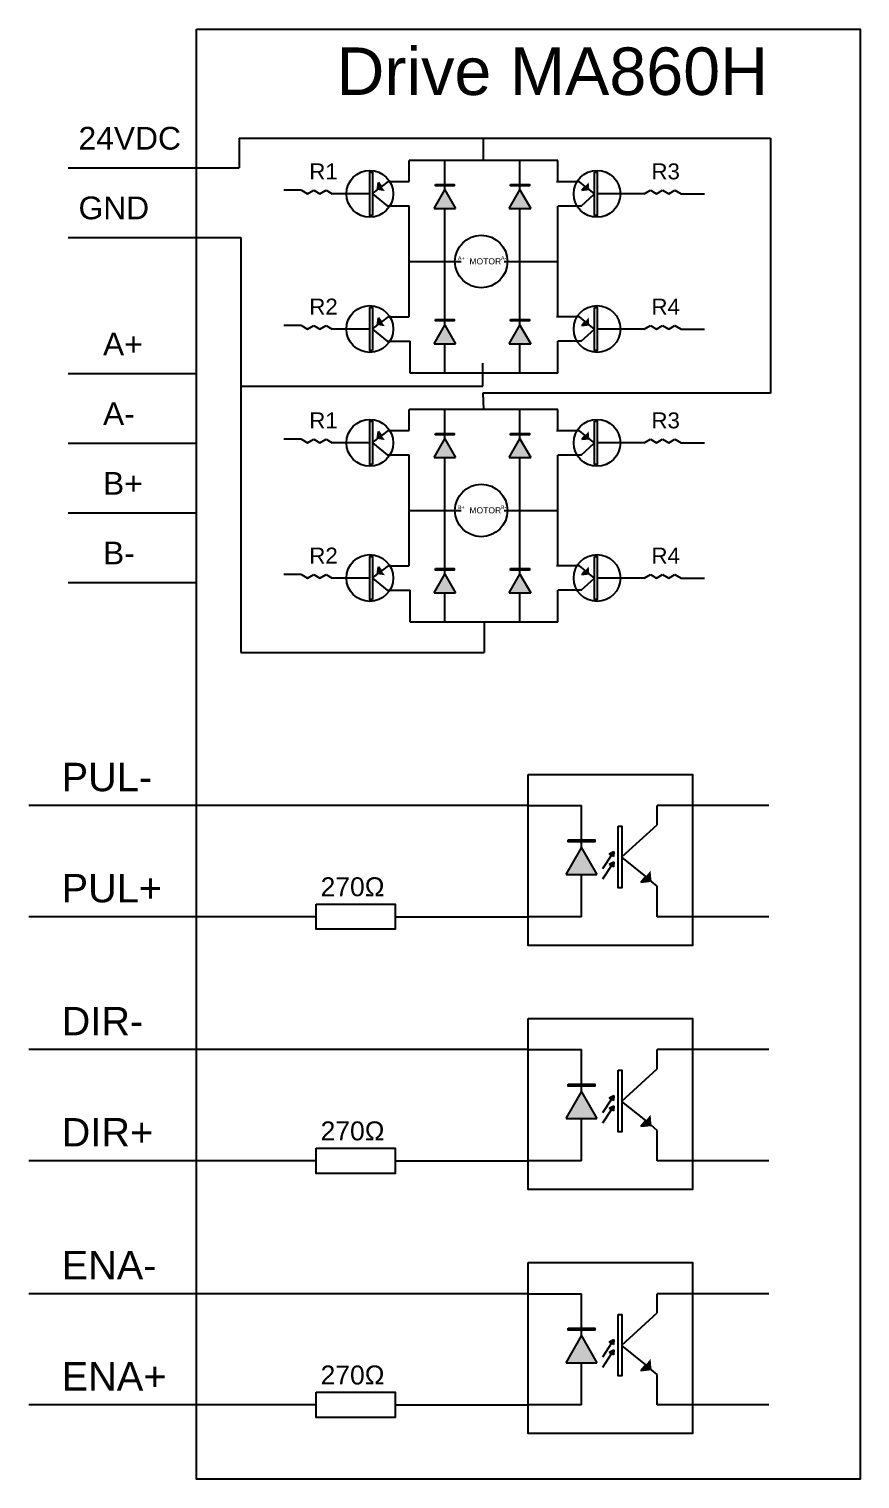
# Model space of a CAD drawing. Header units: millimetres. Extents: x 1 to 623, y -49 to 60.
# Drawn here: x 158.35 to 163.51, y -48.5 to -39.51 of the extents above; entities that cross this region are included whole.
import ezdxf

# ---------------------------------------------------------------- set-up
doc = ezdxf.new("R2010")
doc.units = ezdxf.units.MM
doc.header["$LTSCALE"] = 0.1
doc.styles.get("Standard").update_dxf_attribs({"font": 'arial.ttf'})

msp = doc.modelspace()

# ---------------------------------------------------------------- hatches: boundary and pattern name
h = msp.add_hatch(color=256)
h.dxf.hatch_style = 1
h.paths.add_polyline_path([(160.5214, -40.4595), (160.5158, -40.5054), (160.5614, -40.5124), (160.5414, -40.4859)])
h = msp.add_hatch(color=256)
h.dxf.hatch_style = 1
h.paths.add_polyline_path([(161.784, -40.5091), (161.8298, -40.5036), (161.8258, -40.4576), (161.8049, -40.4834)])
h = msp.add_hatch(color=256)
h.dxf.hatch_style = 1
h.paths.add_polyline_path([(160.8666, -40.6211), (160.9336, -40.6211), (161.0006, -40.6211), (160.9336, -40.5047)])
h = msp.add_hatch(color=256)
h.dxf.hatch_style = 1
h.paths.add_polyline_path([(161.3326, -40.6211), (161.3996, -40.6211), (161.4666, -40.6211), (161.3996, -40.5047)])
h = msp.add_hatch(color=256)
h.dxf.hatch_style = 1
h.paths.add_polyline_path([(160.5214, -41.2984), (160.5158, -41.3442), (160.5614, -41.3512), (160.5414, -41.3248)])
h = msp.add_hatch(color=256)
h.dxf.hatch_style = 1
h.paths.add_polyline_path([(160.8666, -41.4599), (160.9336, -41.4599), (161.0006, -41.4599), (160.9336, -41.3436)])
h = msp.add_hatch(color=256)
h.dxf.hatch_style = 1
h.paths.add_polyline_path([(161.3326, -41.4599), (161.3996, -41.4599), (161.4666, -41.4599), (161.3996, -41.3436)])
h = msp.add_hatch(color=256)
h.dxf.hatch_style = 1
h.paths.add_polyline_path([(161.784, -41.3479), (161.8298, -41.3425), (161.8258, -41.2965), (161.8049, -41.3222)])
h = msp.add_hatch(color=256)
h.dxf.hatch_style = 1
h.paths.add_polyline_path([(160.5214, -42.0045), (160.5158, -42.0503), (160.5614, -42.0573), (160.5414, -42.0309)])
h = msp.add_hatch(color=256)
h.dxf.hatch_style = 1
h.paths.add_polyline_path([(161.784, -42.054), (161.8298, -42.0486), (161.8258, -42.0026), (161.8049, -42.0283)])
h = msp.add_hatch(color=256)
h.dxf.hatch_style = 1
h.paths.add_polyline_path([(160.8666, -42.166), (160.9336, -42.166), (161.0006, -42.166), (160.9336, -42.0497)])
h = msp.add_hatch(color=256)
h.dxf.hatch_style = 1
h.paths.add_polyline_path([(161.3326, -42.166), (161.3996, -42.166), (161.4666, -42.166), (161.3996, -42.0497)])
h = msp.add_hatch(color=256)
h.dxf.hatch_style = 1
h.paths.add_polyline_path([(160.5214, -42.8434), (160.5158, -42.8892), (160.5614, -42.8962), (160.5414, -42.8698)])
h = msp.add_hatch(color=256)
h.dxf.hatch_style = 1
h.paths.add_polyline_path([(160.8666, -43.0049), (160.9336, -43.0049), (161.0006, -43.0049), (160.9336, -42.8886)])
h = msp.add_hatch(color=256)
h.dxf.hatch_style = 1
h.paths.add_polyline_path([(161.3326, -43.0049), (161.3996, -43.0049), (161.4666, -43.0049), (161.3996, -42.8886)])
h = msp.add_hatch(color=256)
h.dxf.hatch_style = 1
h.paths.add_polyline_path([(161.784, -42.8929), (161.8298, -42.8874), (161.8258, -42.8415), (161.8049, -42.8672)])
h = msp.add_hatch(color=256)
h.dxf.hatch_style = 1
h.paths.add_polyline_path([(161.6855, -44.7528), (161.7813, -44.7528), (161.8771, -44.7528), (161.7813, -44.5865)])
h = msp.add_hatch(color=256)
h.dxf.hatch_style = 1
h.paths.add_polyline_path([(161.9537, -44.6238), (161.9666, -44.632), (161.9795, -44.6403), (161.981, -44.6096)])
h = msp.add_hatch(color=256)
h.dxf.hatch_style = 1
h.paths.add_polyline_path([(161.9537, -44.6877), (161.9666, -44.696), (161.9795, -44.7042), (161.981, -44.6735)])
h = msp.add_hatch(color=256)
h.dxf.hatch_style = 1
h.paths.add_polyline_path([(162.1503, -44.8023), (162.2158, -44.7945), (162.21, -44.7287), (162.1801, -44.7655)])
h = msp.add_hatch(color=256)
h.dxf.hatch_style = 1
h.paths.add_polyline_path([(161.6855, -46.2674), (161.7813, -46.2674), (161.8771, -46.2674), (161.7813, -46.1011)])
h = msp.add_hatch(color=256)
h.dxf.hatch_style = 1
h.paths.add_polyline_path([(161.9537, -46.1384), (161.9666, -46.1466), (161.9795, -46.1549), (161.981, -46.1242)])
h = msp.add_hatch(color=256)
h.dxf.hatch_style = 1
h.paths.add_polyline_path([(161.9537, -46.2023), (161.9666, -46.2106), (161.9795, -46.2188), (161.981, -46.1882)])
h = msp.add_hatch(color=256)
h.dxf.hatch_style = 1
h.paths.add_polyline_path([(162.1503, -46.3169), (162.2158, -46.3091), (162.21, -46.2434), (162.1801, -46.2801)])
h = msp.add_hatch(color=256)
h.dxf.hatch_style = 1
h.paths.add_polyline_path([(161.6855, -47.782), (161.7813, -47.782), (161.8771, -47.782), (161.7813, -47.6158)])
h = msp.add_hatch(color=256)
h.dxf.hatch_style = 1
h.paths.add_polyline_path([(161.9537, -47.653), (161.9666, -47.6613), (161.9795, -47.6695), (161.981, -47.6389)])
h = msp.add_hatch(color=256)
h.dxf.hatch_style = 1
h.paths.add_polyline_path([(161.9537, -47.7169), (161.9666, -47.7252), (161.9795, -47.7335), (161.981, -47.7028)])
h = msp.add_hatch(color=256)
h.dxf.hatch_style = 1
h.paths.add_polyline_path([(162.1503, -47.8315), (162.2158, -47.8237), (162.21, -47.758), (162.1801, -47.7948)])

# ---------------------------------------------------------------- linework, layer by layer
for p, q in [((159.6569, -40.1834), (159.6569, -40.3682)), ((159.6569, -40.1834), (161.1728, -40.1834)), ((161.1728, -40.3217), (161.1728, -40.1834)), ((161.1728, -40.1834), (162.9538, -40.1834)), ((162.9538, -40.1834), (162.9538, -41.7663)), ((158.5955, -40.3682), (159.6569, -40.3682)), ((161.6346, -40.3217), (160.7111, -40.3217)), ((160.7111, -40.4538), (160.7111, -40.3217)), ((160.9336, -40.5047), (160.9336, -40.3217)), ((161.3996, -40.5047), (161.3996, -40.3217)), ((161.6346, -40.4544), (161.6346, -40.3217)), ((160.5158, -40.5054), (160.5214, -40.4595)), ((160.5414, -40.4859), (160.5214, -40.4595)), ((160.5414, -40.4859), (160.5839, -40.4538)), ((160.5839, -40.4538), (160.7111, -40.4538)), ((161.7692, -40.4544), (161.6263, -40.4544)), ((161.8049, -40.4834), (161.7692, -40.4544)), ((161.8049, -40.4834), (161.784, -40.5091)), ((160.0442, -40.5076), (159.9349, -40.5076)), ((160.0442, -40.5076), (160.0822, -40.5296)), ((160.0822, -40.5296), (160.1202, -40.5076)), ((160.1202, -40.5076), (160.1583, -40.5296)), ((160.1583, -40.5296), (160.1963, -40.5076)), ((160.1963, -40.5076), (160.2343, -40.5296)), ((160.4678, -40.5296), (160.2343, -40.5296)), ((160.483, -40.5302), (160.5158, -40.5054)), ((160.4839, -40.5296), (160.5765, -40.6048)), ((160.8666, -40.6211), (160.9336, -40.5047)), ((160.9336, -40.5047), (161.0006, -40.6211)), ((161.3326, -40.6211), (161.3996, -40.5047)), ((161.3996, -40.5047), (161.4666, -40.6211)), ((161.7785, -40.6054), (161.8618, -40.5296)), ((161.8298, -40.5036), (161.784, -40.5091)), ((161.8618, -40.5296), (161.8298, -40.5036)), ((162.1708, -40.5296), (161.8779, -40.5296)), ((162.1708, -40.5296), (162.2088, -40.5076)), ((162.2088, -40.5076), (162.2469, -40.5296)), ((162.2469, -40.5296), (162.2849, -40.5076)), ((162.2849, -40.5076), (162.3229, -40.5296)), ((162.3229, -40.5296), (162.3609, -40.5076)), ((162.3609, -40.5076), (162.3989, -40.5296)), ((162.3989, -40.5296), (162.5442, -40.5296)), ((160.5765, -40.6048), (160.7111, -40.6048)), ((160.7111, -41.2926), (160.7111, -40.6048)), ((160.8666, -40.6211), (160.9336, -40.6211)), ((160.9336, -40.6211), (161.0006, -40.6211)), ((160.9336, -41.3102), (160.9336, -40.6211)), ((161.3326, -40.6211), (161.3996, -40.6211)), ((161.3996, -40.6211), (161.4666, -40.6211)), ((161.3996, -41.3102), (161.3996, -40.6211)), ((161.7785, -40.6054), (161.6346, -40.6054)), ((161.6346, -41.2932), (161.6346, -40.6054)), ((158.5955, -40.8003), (159.3933, -40.8003)), ((159.3933, -40.8003), (159.6668, -40.8003)), ((159.6668, -40.8003), (159.6668, -41.7231)), ((160.7111, -40.9487), (161.0342, -40.9487)), ((161.3015, -40.9493), (161.6346, -40.9493)), ((160.9336, -41.3436), (160.9336, -41.1606)), ((161.3996, -41.3436), (161.3996, -41.1606)), ((160.5414, -41.3248), (160.5839, -41.2926)), ((160.5839, -41.2926), (160.7111, -41.2926)), ((161.7692, -41.2932), (161.6263, -41.2932)), ((161.8049, -41.3222), (161.7692, -41.2932)), ((160.0442, -41.3465), (159.9349, -41.3465)), ((160.0442, -41.3465), (160.0822, -41.3684)), ((160.0822, -41.3684), (160.1202, -41.3465)), ((160.1202, -41.3465), (160.1583, -41.3684)), ((160.1583, -41.3684), (160.1963, -41.3465)), ((160.1963, -41.3465), (160.2343, -41.3684)), ((160.4678, -41.3684), (160.2343, -41.3684)), ((160.483, -41.3691), (160.5158, -41.3442)), ((160.4839, -41.3684), (160.5765, -41.4436)), ((160.5158, -41.3442), (160.5214, -41.2984)), ((160.5414, -41.3248), (160.5214, -41.2984)), ((160.8666, -41.4599), (160.9336, -41.3436)), ((160.9336, -41.3436), (161.0006, -41.4599)), ((161.3326, -41.4599), (161.3996, -41.3436)), ((161.3996, -41.3436), (161.4666, -41.4599)), ((161.7785, -41.4442), (161.8618, -41.3684)), ((161.8049, -41.3222), (161.784, -41.3479)), ((161.8298, -41.3425), (161.784, -41.3479)), ((161.8618, -41.3684), (161.8298, -41.3425)), ((162.1708, -41.3684), (161.8779, -41.3684)), ((162.1708, -41.3684), (162.2088, -41.3465)), ((162.2088, -41.3465), (162.2469, -41.3684)), ((162.2469, -41.3684), (162.2849, -41.3465)), ((162.2849, -41.3465), (162.3229, -41.3684)), ((162.3229, -41.3684), (162.3609, -41.3465)), ((162.3609, -41.3465), (162.3989, -41.3684)), ((162.3989, -41.3684), (162.5442, -41.3684)), ((160.5765, -41.4436), (160.7193, -41.4436)), ((160.7193, -41.6429), (160.7193, -41.4436)), ((160.8666, -41.4599), (160.9336, -41.4599)), ((160.9336, -41.4599), (161.0006, -41.4599)), ((160.9336, -41.6429), (160.9336, -41.4599)), ((161.3326, -41.4599), (161.3996, -41.4599)), ((161.3996, -41.4599), (161.4666, -41.4599)), ((161.3996, -41.6429), (161.3996, -41.4599)), ((161.7785, -41.4442), (161.6346, -41.4442)), ((161.6346, -41.6429), (161.6346, -41.4442)), ((158.5955, -41.6452), (159.3933, -41.6452)), ((161.6346, -41.6429), (160.7193, -41.6429)), ((161.17, -41.7231), (161.17, -41.5802)), ((159.6668, -41.7231), (161.17, -41.7231)), ((159.6668, -41.7231), (159.6668, -43.3752)), ((162.9538, -41.7663), (161.17, -41.7663)), ((161.17, -41.7663), (161.1728, -41.8667)), ((162.9538, -41.7663), (162.9538, -41.7663)), ((161.6346, -41.8667), (160.7111, -41.8667)), ((160.7111, -41.9987), (160.7111, -41.8667)), ((160.9336, -42.0497), (160.9336, -41.8667)), ((161.3996, -42.0497), (161.3996, -41.8667)), ((161.6346, -41.9993), (161.6346, -41.8667)), ((160.5158, -42.0503), (160.5214, -42.0045)), ((160.5414, -42.0309), (160.5214, -42.0045)), ((160.5414, -42.0309), (160.5839, -41.9987)), ((160.5839, -41.9987), (160.7111, -41.9987)), ((161.7692, -41.9993), (161.6263, -41.9993)), ((161.8049, -42.0283), (161.7692, -41.9993)), ((158.5955, -42.0773), (159.3933, -42.0773)), ((160.0442, -42.0526), (159.9349, -42.0526)), ((160.0442, -42.0526), (160.0822, -42.0745)), ((160.0442, -42.0526), (160.0822, -42.0745)), ((160.0822, -42.0745), (160.1202, -42.0526)), ((160.0822, -42.0745), (160.1202, -42.0526)), ((160.1202, -42.0526), (160.1583, -42.0745)), ((160.1202, -42.0526), (160.1583, -42.0745)), ((160.1583, -42.0745), (160.1963, -42.0526)), ((160.1583, -42.0745), (160.1963, -42.0526)), ((160.1963, -42.0526), (160.2343, -42.0745)), ((160.1963, -42.0526), (160.2343, -42.0745)), ((160.4678, -42.0745), (160.2343, -42.0745)), ((160.483, -42.0752), (160.5158, -42.0503)), ((160.4839, -42.0745), (160.5765, -42.1497)), ((160.8666, -42.166), (160.9336, -42.0497)), ((160.9336, -42.0497), (161.0006, -42.166)), ((161.3326, -42.166), (161.3996, -42.0497)), ((161.3996, -42.0497), (161.4666, -42.166)), ((161.7785, -42.1503), (161.8618, -42.0745)), ((161.8049, -42.0283), (161.784, -42.054)), ((161.8298, -42.0486), (161.784, -42.054)), ((161.8618, -42.0745), (161.8298, -42.0486)), ((162.1708, -42.0745), (161.8779, -42.0745)), ((162.1708, -42.0745), (161.8779, -42.0745)), ((162.1708, -42.0745), (162.2088, -42.0526)), ((162.1708, -42.0745), (162.2088, -42.0526)), ((162.2088, -42.0526), (162.2469, -42.0745)), ((162.2088, -42.0526), (162.2469, -42.0745)), ((162.2469, -42.0745), (162.2849, -42.0526)), ((162.2469, -42.0745), (162.2849, -42.0526)), ((162.2849, -42.0526), (162.3229, -42.0745)), ((162.2849, -42.0526), (162.3229, -42.0745)), ((162.3229, -42.0745), (162.3609, -42.0526)), ((162.3229, -42.0745), (162.3609, -42.0526)), ((162.3609, -42.0526), (162.3989, -42.0745)), ((162.3609, -42.0526), (162.3989, -42.0745)), ((162.3989, -42.0745), (162.5442, -42.0745)), ((160.5765, -42.1497), (160.7111, -42.1497)), ((160.7111, -42.8376), (160.7111, -42.1497)), ((160.8666, -42.166), (160.9336, -42.166)), ((160.9336, -42.166), (161.0006, -42.166)), ((160.9336, -42.8551), (160.9336, -42.166)), ((161.3326, -42.166), (161.3996, -42.166)), ((161.3996, -42.166), (161.4666, -42.166)), ((161.3996, -42.8551), (161.3996, -42.166)), ((161.7785, -42.1503), (161.6346, -42.1503)), ((161.6346, -42.8382), (161.6346, -42.1503)), ((158.5955, -42.5095), (159.3933, -42.5095)), ((160.7111, -42.4937), (161.0342, -42.4937)), ((161.3015, -42.4942), (161.6346, -42.4942)), ((160.9336, -42.8886), (160.9336, -42.7056)), ((161.3996, -42.8886), (161.3996, -42.7056)), ((160.0442, -42.8914), (159.9349, -42.8914)), ((160.0442, -42.8914), (160.0822, -42.9134)), ((160.0442, -42.8914), (160.0822, -42.9134)), ((160.0822, -42.9134), (160.1202, -42.8914)), ((160.0822, -42.9134), (160.1202, -42.8914)), ((160.1202, -42.8914), (160.1583, -42.9134)), ((160.1202, -42.8914), (160.1583, -42.9134)), ((160.1583, -42.9134), (160.1963, -42.8914)), ((160.1583, -42.9134), (160.1963, -42.8914)), ((160.1963, -42.8914), (160.2343, -42.9134)), ((160.1963, -42.8914), (160.2343, -42.9134)), ((160.4678, -42.9134), (160.2343, -42.9134)), ((160.483, -42.914), (160.5158, -42.8892)), ((160.4839, -42.9134), (160.5765, -42.9886)), ((160.5158, -42.8892), (160.5214, -42.8434)), ((160.5414, -42.8698), (160.5214, -42.8434)), ((160.5414, -42.8698), (160.5839, -42.8376)), ((160.5839, -42.8376), (160.7111, -42.8376)), ((160.8666, -43.0049), (160.9336, -42.8886)), ((160.9336, -42.8886), (161.0006, -43.0049)), ((161.3326, -43.0049), (161.3996, -42.8886)), ((161.3996, -42.8886), (161.4666, -43.0049)), ((161.7692, -42.8382), (161.6263, -42.8382)), ((161.8049, -42.8672), (161.7692, -42.8382)), ((161.7785, -42.9892), (161.8618, -42.9134)), ((161.8049, -42.8672), (161.784, -42.8929)), ((161.8298, -42.8874), (161.784, -42.8929)), ((161.8618, -42.9134), (161.8298, -42.8874)), ((162.1708, -42.9134), (161.8779, -42.9134)), ((162.1708, -42.9134), (161.8779, -42.9134)), ((162.1708, -42.9134), (162.2088, -42.8914)), ((162.1708, -42.9134), (162.2088, -42.8914)), ((162.2088, -42.8914), (162.2469, -42.9134)), ((162.2088, -42.8914), (162.2469, -42.9134)), ((162.2469, -42.9134), (162.2849, -42.8914)), ((162.2469, -42.9134), (162.2849, -42.8914)), ((162.2849, -42.8914), (162.3229, -42.9134)), ((162.2849, -42.8914), (162.3229, -42.9134)), ((162.3229, -42.9134), (162.3609, -42.8914)), ((162.3229, -42.9134), (162.3609, -42.8914)), ((162.3609, -42.8914), (162.3989, -42.9134)), ((162.3609, -42.8914), (162.3989, -42.9134)), ((162.3989, -42.9134), (162.5442, -42.9134)), ((158.5955, -42.9416), (159.3933, -42.9416)), ((160.5765, -42.9886), (160.7193, -42.9886)), ((160.7193, -43.1879), (160.7193, -42.9886)), ((161.7785, -42.9892), (161.6346, -42.9892)), ((161.6346, -43.1879), (161.6346, -42.9892)), ((160.8666, -43.0049), (160.9336, -43.0049)), ((160.9336, -43.0049), (161.0006, -43.0049)), ((160.9336, -43.1879), (160.9336, -43.0049)), ((161.3326, -43.0049), (161.3996, -43.0049)), ((161.3996, -43.0049), (161.4666, -43.0049)), ((161.3996, -43.1879), (161.3996, -43.0049)), ((161.6346, -43.1879), (160.7193, -43.1879)), ((161.177, -43.1879), (161.177, -43.3752)), ((159.6668, -43.3752), (161.177, -43.3752)), ((161.4502, -44.3249), (158.3533, -44.3249)), ((161.4502, -44.3249), (161.7813, -44.3249)), ((161.7813, -44.5865), (161.7813, -44.3249)), ((162.9429, -44.3249), (162.2519, -44.3249)), ((162.2519, -44.4442), (162.2519, -44.3249)), ((162.0325, -44.6437), (162.2519, -44.4442)), ((161.6855, -44.7528), (161.7813, -44.5865)), ((161.7813, -44.5865), (161.8771, -44.7528)), ((161.9537, -44.6238), (161.981, -44.6096)), ((161.981, -44.6096), (161.9795, -44.6403)), ((161.9666, -44.632), (161.9117, -44.7178)), ((161.9666, -44.696), (161.9117, -44.7817)), ((161.9537, -44.6238), (161.9666, -44.632)), ((161.9537, -44.6877), (161.981, -44.6735)), ((161.9537, -44.6877), (161.9666, -44.696)), ((161.9666, -44.632), (161.9795, -44.6403)), ((161.9666, -44.696), (161.9795, -44.7042)), ((161.981, -44.6735), (161.9795, -44.7042)), ((162.1801, -44.7655), (162.0325, -44.6457)), ((161.6855, -44.7528), (161.7813, -44.7528)), ((161.7813, -44.7528), (161.8771, -44.7528)), ((161.7813, -45.0144), (161.7813, -44.7528)), ((162.1801, -44.7655), (162.1503, -44.8023)), ((162.2158, -44.7945), (162.1503, -44.8023)), ((162.2519, -44.8257), (162.2158, -44.7964)), ((162.2519, -45.0144), (162.2519, -44.8257)), ((160.1344, -45.0144), (158.3533, -45.0144)), ((160.6258, -45.0144), (161.4502, -45.0144)), ((161.7813, -45.0144), (161.4502, -45.0144)), ((162.9429, -45.0144), (162.2519, -45.0144)), ((161.4502, -45.8395), (158.3533, -45.8395)), ((161.4502, -45.8395), (161.7813, -45.8395)), ((161.7813, -46.1011), (161.7813, -45.8395)), ((162.9429, -45.8395), (162.2519, -45.8395)), ((162.2519, -45.9588), (162.2519, -45.8395)), ((162.0325, -46.1583), (162.2519, -45.9588)), ((161.6855, -46.2674), (161.7813, -46.1011)), ((161.7813, -46.1011), (161.8771, -46.2674)), ((161.9666, -46.1466), (161.9117, -46.2324)), ((161.9537, -46.1384), (161.981, -46.1242)), ((161.9537, -46.1384), (161.9666, -46.1466)), ((161.9666, -46.1466), (161.9795, -46.1549)), ((161.981, -46.1242), (161.9795, -46.1549)), ((161.9666, -46.2106), (161.9117, -46.2964)), ((161.9537, -46.2023), (161.981, -46.1882)), ((161.9537, -46.2023), (161.9666, -46.2106)), ((161.9666, -46.2106), (161.9795, -46.2188)), ((161.981, -46.1882), (161.9795, -46.2188)), ((162.1801, -46.2801), (162.0325, -46.1603)), ((161.6855, -46.2674), (161.7813, -46.2674)), ((161.7813, -46.2674), (161.8771, -46.2674)), ((161.7813, -46.529), (161.7813, -46.2674)), ((162.1801, -46.2801), (162.1503, -46.3169)), ((162.2158, -46.3091), (162.1503, -46.3169)), ((162.2519, -46.3403), (162.2158, -46.311)), ((162.2519, -46.529), (162.2519, -46.3403)), ((160.1344, -46.529), (158.3533, -46.529)), ((160.6258, -46.529), (161.4502, -46.529)), ((161.7813, -46.529), (161.4502, -46.529)), ((162.9429, -46.529), (162.2519, -46.529)), ((161.4502, -47.3542), (158.3533, -47.3542)), ((161.4502, -47.3542), (161.7813, -47.3542)), ((161.7813, -47.6158), (161.7813, -47.3542)), ((162.9429, -47.3542), (162.2519, -47.3542)), ((162.2519, -47.4734), (162.2519, -47.3542)), ((162.0325, -47.673), (162.2519, -47.4734)), ((161.6855, -47.782), (161.7813, -47.6158)), ((161.7813, -47.6158), (161.8771, -47.782)), ((161.9666, -47.6613), (161.9117, -47.7471)), ((161.9537, -47.653), (161.981, -47.6389)), ((161.9537, -47.653), (161.9666, -47.6613)), ((161.9666, -47.6613), (161.9795, -47.6695)), ((161.981, -47.6389), (161.9795, -47.6695)), ((162.1801, -47.7948), (162.0325, -47.6749)), ((161.9666, -47.7252), (161.9117, -47.811)), ((161.9537, -47.7169), (161.981, -47.7028)), ((161.9537, -47.7169), (161.9666, -47.7252)), ((161.9666, -47.7252), (161.9795, -47.7335)), ((161.981, -47.7028), (161.9795, -47.7335)), ((161.6855, -47.782), (161.7813, -47.782)), ((161.7813, -47.782), (161.8771, -47.782)), ((161.7813, -48.0436), (161.7813, -47.782)), ((162.1801, -47.7948), (162.1503, -47.8315)), ((162.2158, -47.8237), (162.1503, -47.8315)), ((162.2519, -47.855), (162.2158, -47.8257)), ((162.2519, -48.0436), (162.2519, -47.855)), ((160.1344, -48.0436), (158.3533, -48.0436)), ((160.6258, -48.0436), (161.4502, -48.0436)), ((161.7813, -48.0436), (161.4502, -48.0436)), ((162.9429, -48.0436), (162.2519, -48.0436))]:
    msp.add_line(p, q)
for points in [[(159.3933, -39.5068), (163.5094, -39.5068), (163.5094, -48.5035), (159.3933, -48.5035)], [(160.4839, -40.6631), (160.4678, -40.6631), (160.4678, -40.396), (160.4839, -40.396)], [(160.8755, -40.4713), (160.9917, -40.4713), (160.9917, -40.4797), (160.8755, -40.4797)], [(161.3415, -40.4713), (161.4578, -40.4713), (161.4578, -40.4797), (161.3415, -40.4797)], [(161.8618, -40.396), (161.8779, -40.396), (161.8779, -40.6631), (161.8618, -40.6631)], [(160.4839, -41.502), (160.4678, -41.502), (160.4678, -41.2349), (160.4839, -41.2349)], [(161.8618, -41.2349), (161.8779, -41.2349), (161.8779, -41.502), (161.8618, -41.502)], [(160.8755, -41.3102), (160.9917, -41.3102), (160.9917, -41.3185), (160.8755, -41.3185)], [(161.3415, -41.3102), (161.4578, -41.3102), (161.4578, -41.3185), (161.3415, -41.3185)], [(160.4839, -42.2081), (160.4678, -42.2081), (160.4678, -41.941), (160.4839, -41.941)], [(161.8618, -41.941), (161.8779, -41.941), (161.8779, -42.2081), (161.8618, -42.2081)], [(160.8755, -42.0163), (160.9917, -42.0163), (160.9917, -42.0247), (160.8755, -42.0247)], [(161.3415, -42.0163), (161.4578, -42.0163), (161.4578, -42.0247), (161.3415, -42.0247)], [(160.4839, -43.047), (160.4678, -43.047), (160.4678, -42.7798), (160.4839, -42.7798)], [(161.8618, -42.7798), (161.8779, -42.7798), (161.8779, -43.047), (161.8618, -43.047)], [(160.8755, -42.8551), (160.9917, -42.8551), (160.9917, -42.8635), (160.8755, -42.8635)], [(161.3415, -42.8551), (161.4578, -42.8551), (161.4578, -42.8635), (161.3415, -42.8635)], [(161.4502, -44.1319), (162.4697, -44.1319), (162.4697, -45.1923), (161.4502, -45.1923)], [(162.0095, -44.4528), (162.0325, -44.4528), (162.0325, -44.8346), (162.0095, -44.8346)], [(161.6982, -44.5387), (161.8644, -44.5387), (161.8644, -44.5507), (161.6982, -44.5507)], [(160.1344, -44.9359), (160.6258, -44.9359), (160.6258, -45.0929), (160.1344, -45.0929)], [(161.4502, -45.6465), (162.4697, -45.6465), (162.4697, -46.707), (161.4502, -46.707)], [(162.0095, -45.9674), (162.0325, -45.9674), (162.0325, -46.3493), (162.0095, -46.3493)], [(161.6982, -46.0533), (161.8644, -46.0533), (161.8644, -46.0653), (161.6982, -46.0653)], [(160.1344, -46.4505), (160.6258, -46.4505), (160.6258, -46.6075), (160.1344, -46.6075)], [(161.4502, -47.1611), (162.4697, -47.1611), (162.4697, -48.2216), (161.4502, -48.2216)], [(162.0095, -47.482), (162.0325, -47.482), (162.0325, -47.8639), (162.0095, -47.8639)], [(161.6982, -47.568), (161.8644, -47.568), (161.8644, -47.5799), (161.6982, -47.5799)], [(160.1344, -47.9651), (160.6258, -47.9651), (160.6258, -48.1221), (160.1344, -48.1221)]]:
    msp.add_lwpolyline(points, close=True)
for centre, radius in [((160.4678, -40.5296), 0.1451), ((161.8779, -40.5296), 0.1451), ((161.1592, -40.9493), 0.1628), ((160.4678, -41.3684), 0.1451), ((161.8779, -41.3684), 0.1451), ((160.4678, -42.0745), 0.1451), ((161.8779, -42.0745), 0.1451), ((161.1592, -42.4942), 0.1628), ((160.4678, -42.9134), 0.1451), ((161.8779, -42.9134), 0.1451)]:
    msp.add_circle(centre, radius)

# ---------------------------------------------------------------- texts
at = {"attachment_point": 1}
for s, width, gutter_width, heights, insert, char_height in [('{\\fArial|b0|i0|c163|p34;Drive MA860H}', 2.738934, 1.4743, [0], (160.2609, -39.6212), 0.294867), ('{\\fArial|b0|i0|c163|p34;24VDC}', 0.205414, 0.706, [0.1412], (158.6605, -40.1139), 0.141193), ('{\\fArial|b0|i0|c163|p34;R1}', 0.14379, 0.4942, [0], (160.0924, -40.3407), 0.098835), ('{\\fArial|b0|i0|c163|p34;R3}', 0.14379, 0.4942, [0], (162.2155, -40.3407), 0.098835), ('{\\fArial|b0|i0|c163|p34;GND}', 0.205414, 0.706, [0.1412], (158.6605, -40.5461), 0.141193), ('{\\fArial|b0|i0|c163|p34;A+}', 0.035115, 0.1207, [0], (161.0143, -40.9167), 0.024137), ('{\\fArial|b0|i0|c163|p34;MOTOR}', 0.055131, 0.1895, [0.0379], (161.086, -40.9293), 0.037895), ('{\\fArial|b0|i0|c163|p34;A-}', 0.035115, 0.1207, [0], (161.281, -40.9167), 0.024137), ('{\\fArial|b0|i0|c163|p34;R2}', 0.14379, 0.4942, [0], (160.0924, -41.1796), 0.098835), ('{\\fArial|b0|i0|c163|p34;R4}', 0.14379, 0.4942, [0], (162.2155, -41.1796), 0.098835), ('{\\fArial|b0|i0|c163|p34;A+}', 0.205414, 0.706, [0], (158.8125, -41.3909), 0.141193), ('{\\fArial|b0|i0|c163|p34;A-}', 0.205414, 0.706, [0], (158.8125, -41.8231), 0.141193), ('{\\fArial|b0|i0|c163|p34;R1}', 0.14379, 0.4942, [0], (160.0924, -41.8857), 0.098835), ('{\\fArial|b0|i0|c163|p34;R3}', 0.14379, 0.4942, [0], (162.2155, -41.8857), 0.098835), ('{\\fArial|b0|i0|c163|p34;B+}', 0.205414, 0.706, [0], (158.8125, -42.2552), 0.141193), ('{\\fArial|b0|i0|c163|p34;B+}', 0.035115, 0.1207, [0], (161.0143, -42.4616), 0.024137), ('{\\fArial|b0|i0|c163|p34;B-}', 0.035115, 0.1207, [0], (161.281, -42.4616), 0.024137), ('{\\fArial|b0|i0|c163|p34;MOTOR}', 0.055131, 0.1895, [0.0379], (161.086, -42.4743), 0.037895), ('{\\fArial|b0|i0|c163|p34;B-}', 0.205414, 0.706, [0], (158.8125, -42.6874), 0.141193), ('{\\fArial|b0|i0|c163|p34;R2}', 0.14379, 0.4942, [0], (160.0924, -42.7246), 0.098835), ('{\\fArial|b0|i0|c163|p34;R4}', 0.14379, 0.4942, [0], (162.2155, -42.7246), 0.098835), ('{\\fArial|b0|i0|c163|p34;PUL-}', 0.256768, 0.8825, [0], (158.5555, -44.0596), 0.176491), ('{\\fArial|b0|i0|c163|p34;PUL+}', 0.256768, 0.8825, [0], (158.5555, -44.7491), 0.176491), ('{\\fArial|b0|i0|c163|p34;270Ω  }', 0.850587, 0.5873, [0], (160.1627, -44.7702), 0.117468), ('{\\fArial|b0|i0|c163|p34;DIR-}', 0.256768, 0.8825, [0], (158.5555, -45.5743), 0.176491), ('{\\fArial|b0|i0|c163|p34;DIR+}', 0.256768, 0.8825, [0], (158.5555, -46.2637), 0.176491), ('{\\fArial|b0|i0|c163|p34;270Ω  }', 0.850587, 0.5873, [0], (160.1627, -46.2848), 0.117468), ('{\\fArial|b0|i0|c163|p34;ENA-}', 0.256768, 0.8825, [0], (158.5555, -47.0889), 0.176491), ('{\\fArial|b0|i0|c163|p34;ENA+}', 0.256768, 0.8825, [0], (158.5555, -47.7783), 0.176491), ('{\\fArial|b0|i0|c163|p34;270Ω  }', 0.850587, 0.5873, [0], (160.1627, -47.7994), 0.117468)]:
    msp.add_mtext_dynamic_manual_height_columns(s, width=width, gutter_width=gutter_width, heights=heights, dxfattribs=dict(at, insert=insert, char_height=char_height))

doc.saveas('drawing.dxf')
